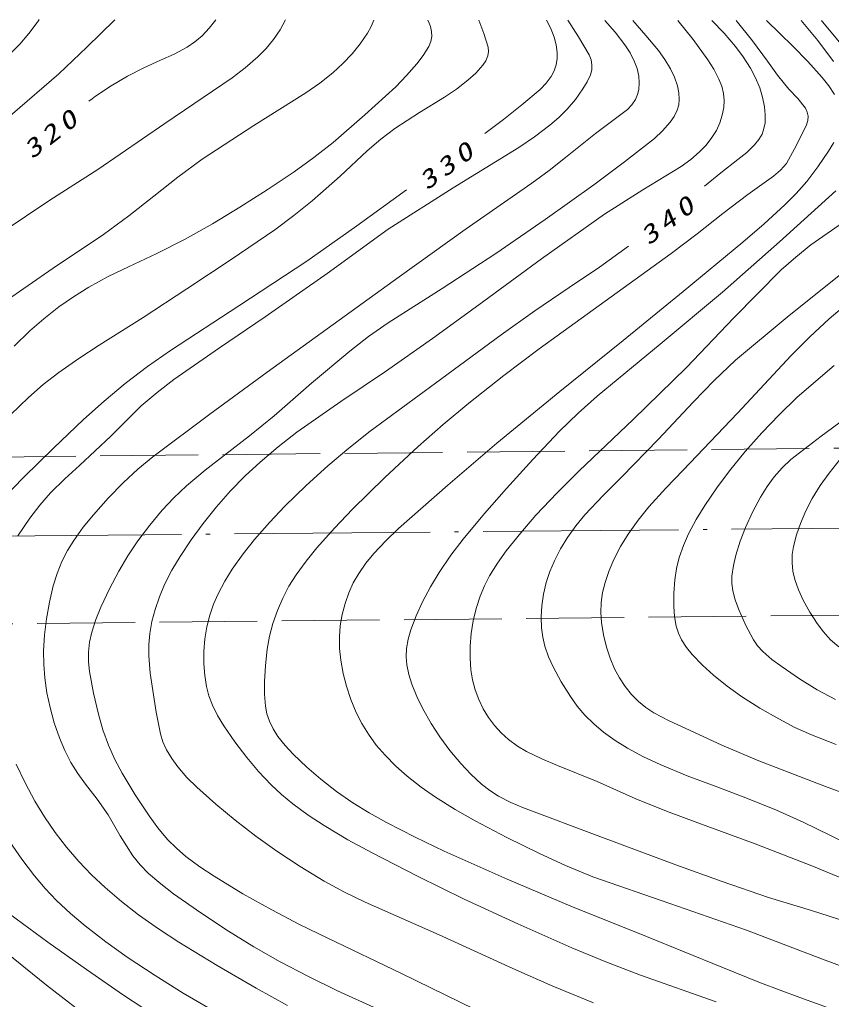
# Model space of a CAD drawing. Units: millimetres, scale not verified. Extents: x 65096 to 705096, y -9435 to 350565.
# Drawn here: x 197541 to 247348, y 233956 to 294084 of the extents above; entities that cross this region are included whole.
import ezdxf

# ---------------------------------------------------------------- set-up
doc = ezdxf.new("R2010")
doc.units = ezdxf.units.MM
doc.header["$LTSCALE"] = 1000
doc.linetypes.add('DASHED', pattern=[7.5, 6, -1.5])
doc.linetypes.add('LONG_DASHED_DOTTED', pattern=[15.25, 12, -1.5, 0.25, -1.5])
doc.layers.add('S-BGD', color=7, linetype='Continuous', lineweight=13)
doc.layers.add('S-BMK', color=2, linetype='LONG_DASHED_DOTTED', lineweight=13)
doc.styles.add('ＭＳ ゴシック', font='')
doc.styles.get('ＭＳ ゴシック').set_extended_font_data('MS Gothic')

msp = doc.modelspace()

# ---------------------------------------------------------------- linework, layer by layer
at = {"layer": 'S-BGD', "linetype": 'DASHED'}
for p, q in [((157495, 266837), (594475, 271395)), ((594606, 261122), (172305, 256753))]:
    msp.add_line(p, q, dxfattribs=at)
at = {"layer": 'S-BGD'}
for points in [[(171931, 258104), (172904, 259407), (173835, 260754), (174703, 262132), (175518, 263542), (177331, 266962), (179202, 270364), (180258, 272059), (181371, 273731), (183050, 276143), (184779, 278520), (186648, 280950), (188566, 283345), (189811, 284845), (191107, 286311), (192370, 287628), (193683, 288910), (195645, 290724), (197565, 292582), (198117, 293221), (198627, 293904), (198689, 293994), (198750, 294084)], [(173046, 254074), (173415, 255263), (173843, 256442), (174330, 257546), (174877, 258636), (175947, 260570), (177067, 262471), (178850, 265327), (180580, 268214), (182299, 271510), (184071, 274777), (184767, 275810), (185519, 276819), (187135, 278822), (188799, 280786), (189764, 281822), (190774, 282818), (192471, 284369), (194215, 285880), (197097, 288291), (199942, 290749), (201674, 292390), (203376, 294078)], [(213864, 294064), (213520, 293451), (213125, 292870), (212660, 292314), (212148, 291794), (211382, 291127), (210579, 290507), (206454, 287708), (202333, 284889), (199394, 282996), (196476, 281046)], [(219281, 294057), (219120, 293653), (218896, 293256), (218440, 292595), (217952, 291993), (217380, 291386), (216765, 290823), (215963, 290191), (215103, 289591), (211915, 287589), (208746, 285527), (207240, 284409), (205769, 283241), (204246, 282043), (202687, 280892), (199595, 278823), (196540, 276707)], [(225710, 294049), (226029, 293234), (226294, 292387), (226314, 292119), (226273, 291858), (226150, 291562), (225966, 291281), (225523, 290794), (225045, 290357), (224341, 289806), (223617, 289314), (222071, 288378), (220563, 287393), (219700, 286742), (218870, 286040), (217205, 284478), (215498, 282959), (214367, 282053), (213191, 281188), (210512, 279353), (207803, 277569), (205132, 275811), (202425, 274101), (201171, 273296), (199943, 272436), (198997, 271687), (198079, 270885), (196980, 269833)], [(197208, 274042), (198171, 274975), (199037, 275731), (199949, 276447), (200849, 277078), (201782, 277658), (202985, 278309), (204216, 278907), (205963, 279727), (207693, 280606), (209382, 281558), (211051, 282567), (212732, 283632), (214381, 284748), (215596, 285627), (216772, 286552), (218714, 288238), (220615, 289967), (221281, 290644), (221916, 291376), (222303, 291890), (222639, 292437), (222765, 292745), (222828, 293055), (222820, 293358), (222750, 293669), (222679, 293861), (222590, 294053)], [(231168, 294041), (231839, 293022), (232487, 291925), (232604, 291618), (232659, 291308), (232641, 291004), (232561, 290701), (232362, 290261), (232103, 289836), (231638, 289189), (231138, 288597), (230627, 288081), (230063, 287598), (229134, 286891), (228171, 286234), (224147, 283755), (220155, 281224), (216404, 278508), (212617, 275841), (209799, 273943), (207012, 271994), (205986, 271210), (204992, 270374), (203130, 268524), (201224, 266714), (200310, 265908), (199432, 265052), (198782, 264296), (198170, 263491), (197425, 262411)], [(233454, 294038), (234088, 293307), (234676, 292534), (234998, 292037), (235272, 291502), (235427, 291076), (235529, 290618), (235562, 290207), (235535, 289803), (235458, 289478), (235326, 289177), (235109, 288857), (234831, 288559), (232874, 287086), (231038, 285631), (230035, 284828), (228968, 284052), (224888, 281193), (220820, 278291), (216777, 275369), (212724, 272444), (209205, 269874), (205721, 267254), (204800, 266487), (203921, 265676), (202979, 264715), (202069, 263699), (201439, 262928), (200860, 262124), (200474, 261495), (200137, 260829), (199846, 260090), (199610, 259326), (199374, 258330), (199194, 257310), (199076, 256327), (199017, 255331), (199021, 254513), (199086, 253685), (199216, 252775), (199407, 251865), (199665, 250938), (199984, 250017), (200312, 249241), (200693, 248494), (201115, 247818), (201593, 247165), (202307, 246238), (202973, 245275), (203704, 243995), (204481, 242758), (204945, 242205), (205456, 241690), (206199, 241047), (206986, 240445), (208664, 239265), (210360, 238144), (211922, 237182), (213522, 236268), (215261, 235353), (217039, 234486), (219479, 233376)], [(225448, 233348), (220967, 235548), (216461, 237708), (214724, 238548), (213010, 239444), (211239, 240445), (209479, 241509), (208591, 242096), (207743, 242730), (207162, 243229), (206617, 243778), (206031, 244479), (205488, 245221), (204637, 246514), (203834, 247843), (203383, 248687), (202987, 249556), (202658, 250494), (202385, 251454), (202076, 252758), (201824, 254085), (201765, 254680), (201766, 255274), (201839, 255882), (201973, 256486), (202221, 257264), (202528, 258029), (203053, 259152), (203625, 260232), (204188, 261182), (204804, 262101), (205524, 263054), (206295, 263976), (207010, 264743), (207774, 265474), (208923, 266438), (210117, 267361), (211649, 268535), (213151, 269762), (215456, 271772), (217800, 273737), (218954, 274628), (220150, 275476), (223466, 277576), (226758, 279731), (229783, 281815), (232778, 283951), (234658, 285346), (236502, 286789), (236990, 287258), (237449, 287785), (237692, 288139), (237884, 288523), (237979, 288844), (238015, 289176), (237987, 289596), (237897, 290016), (237712, 290557), (237474, 291067), (237132, 291641), (236736, 292188), (235954, 293117), (235158, 294036)], [(209582, 294070), (209177, 293552), (208733, 293081), (208300, 292718), (207820, 292395), (207031, 291970), (206192, 291586), (205160, 291125), (204163, 290615), (203166, 290020), (202204, 289377), (201992, 289228), (201782, 289076)], [(237935, 294033), (238857, 292863), (239757, 291621), (240132, 291038), (240448, 290435), (240616, 289998), (240727, 289539), (240765, 289118), (240742, 288690), (240655, 288223), (240506, 287757), (240290, 287285), (240021, 286843), (239664, 286382), (239261, 285960), (238720, 285491), (238140, 285068), (235774, 283638), (233433, 282152), (229560, 279399), (225710, 276589), (222871, 274514), (219989, 272483), (217251, 270648), (214545, 268761), (213409, 267875), (212303, 266935), (211377, 266078), (210488, 265172), (209627, 264190), (208809, 263166), (208070, 262164), (207383, 261131), (206884, 260288), (206439, 259416), (206117, 258660), (205851, 257880), (205661, 257152), (205528, 256404), (205470, 255730), (205473, 255047), (205560, 253986), (205710, 252909), (205914, 251574), (206176, 250259), (206339, 249755), (206558, 249272), (206875, 248737), (207250, 248221), (207808, 247580), (208418, 246973), (209582, 245931), (210765, 244952), (212025, 243984), (213324, 243062), (214761, 242115), (216225, 241222), (217470, 240547), (218744, 239925), (223288, 237918), (227806, 235857), (230264, 234773), (232757, 233740)], [(241511, 294028), (242500, 292781), (243420, 291527), (244043, 290675), (244746, 289819), (245282, 289245), (245750, 288657), (245869, 288410), (245926, 288156), (245906, 287896), (245822, 287620), (245209, 286380), (244584, 285250), (244218, 284852), (243798, 284486), (242214, 283356), (240681, 282187), (239121, 280939), (237511, 279728), (233467, 276808), (229423, 273876), (227245, 272235), (225095, 270541), (223521, 269232), (221985, 267877), (219957, 265976), (217973, 264033), (216854, 262875), (215776, 261674), (215116, 260856), (214504, 260003), (214069, 259306), (213687, 258580), (213354, 257818), (213076, 257033), (212874, 256253), (212729, 255450), (212619, 254454), (212568, 253443), (212568, 252691), (212628, 251953), (212719, 251490), (212871, 251034), (213101, 250555), (213392, 250091), (213828, 249530), (214316, 249001), (215154, 248207), (216026, 247463), (216991, 246719), (217990, 246024), (218991, 245400), (220044, 244814), (221804, 243908), (223586, 243058), (227461, 241344), (231367, 239682), (235995, 237826), (240618, 235934), (243000, 234976), (245414, 234070), (248293, 233036)], [(229864, 294043), (230125, 293547), (230341, 293005), (230465, 292545), (230531, 292074), (230529, 291692), (230466, 291315), (230336, 290949), (230147, 290602), (229838, 290186), (229470, 289794), (228360, 288847), (227225, 287957), (226652, 287519), (226087, 287092)], [(240011, 294030), (240759, 293253), (241461, 292438), (241944, 291792), (242379, 291108), (242692, 290514), (242951, 289893), (243125, 289325), (243243, 288737), (243290, 288248), (243276, 287754), (243211, 287397), (243090, 287062), (242893, 286719), (242635, 286395), (242156, 285934), (241614, 285499), (240562, 284677), (239564, 283853)], [(247532, 289493), (247189, 290023), (246789, 290528), (245908, 291510), (244988, 292446), (244183, 293236), (243362, 294025)], [(245486, 294023), (246506, 292792), (247484, 291519)], [(248643, 291746), (246816, 293928), (246778, 293974), (246740, 294021)], [(251485, 234682), (246810, 236435), (242143, 238213), (237429, 239838), (232710, 241485), (231044, 242178), (229401, 242927), (227431, 243889), (225487, 244905), (224266, 245604), (223065, 246361), (222176, 246983), (221323, 247653), (220625, 248274), (219963, 248945), (219427, 249568), (218939, 250229), (218539, 250885), (218191, 251571), (217862, 252359), (217588, 253173), (217386, 253964), (217243, 254766), (217174, 255484), (217164, 256205), (217218, 256887), (217334, 257574), (217508, 258248), (217742, 258911), (218015, 259512), (218345, 260093), (218783, 260724), (219268, 261319), (220004, 262099), (220795, 262848), (223806, 265512), (226817, 268096), (230678, 271257), (234563, 274401), (238263, 277393), (241923, 280430), (243229, 281549), (244500, 282719), (245190, 283414), (245838, 284153), (246518, 285054), (247164, 286011), (247487, 286542)], [(221274, 283630), (218236, 281422), (215160, 279260), (210987, 276526), (206807, 273782), (205394, 272788), (204017, 271746), (202722, 270666), (201464, 269538), (199613, 267794), (197811, 266013), (196522, 264677)], [(247617, 283581), (244163, 280440), (240676, 277351), (236833, 274174), (232987, 270981), (231813, 269926), (230674, 268819), (229024, 267092), (227411, 265316), (226066, 263784), (224763, 262208), (223998, 261208), (223276, 260164), (222744, 259276), (222256, 258346), (221872, 257500), (221543, 256626), (221386, 256065), (221287, 255487), (221267, 254985), (221308, 254485), (221422, 253899), (221600, 253308), (221909, 252537), (222279, 251778), (222782, 250897), (223328, 250061), (223938, 249238), (224604, 248440), (225221, 247785), (225882, 247171), (226391, 246773), (226933, 246426), (227678, 246046), (228452, 245719), (233140, 243959), (237811, 242214), (240638, 241184), (243495, 240208), (246127, 239417), (248735, 238571)], [(248979, 240978), (246148, 242161), (242661, 243503), (239144, 244793), (237235, 245507), (235355, 246275), (232975, 247319), (230543, 248319), (229586, 248716), (228650, 249170), (228085, 249506), (227544, 249898), (227086, 250313), (226669, 250772), (226301, 251263), (225985, 251786), (225713, 252356), (225493, 252960), (225333, 253562), (225232, 254185), (225178, 254904), (225184, 255625), (225250, 256406), (225378, 257192), (225558, 257954), (225797, 258704), (226058, 259337), (226379, 259959), (226857, 260734), (227392, 261485), (228284, 262598), (229220, 263670), (230521, 265053), (231863, 266392), (235177, 269541), (238452, 272736), (241338, 275754), (244266, 278729), (245157, 279510), (246096, 280253), (247831, 281462)], [(234907, 280182), (233111, 278891), (231268, 277640), (229158, 276214), (227082, 274739), (223066, 271782), (219041, 268825), (217732, 267790), (216454, 266703), (215116, 265487), (213816, 264224), (212866, 263226), (211956, 262181), (211250, 261297), (210586, 260367), (210127, 259627), (209715, 258850), (209434, 258207), (209211, 257543), (209032, 256823), (208910, 256078), (208847, 255315), (208844, 254546), (208898, 253843), (209011, 253152), (209159, 252583), (209368, 252023), (209688, 251369), (210063, 250740), (210743, 249762), (211479, 248809), (212203, 247950), (212974, 247129), (213616, 246521), (214301, 245955), (215244, 245265), (216222, 244622), (217680, 243759), (219178, 242941), (221994, 241496), (224826, 240111), (228112, 238589), (231422, 237123), (233516, 236252), (235641, 235434), (240281, 233811)], [(247817, 278378), (244641, 275819), (241471, 273188), (240158, 271929), (238886, 270626), (236714, 268309), (234499, 266033), (233347, 264886), (232230, 263688), (231676, 263015), (231165, 262300), (230736, 261602), (230358, 260873), (230081, 260217), (229858, 259532), (229693, 258830), (229587, 258114), (229546, 257442), (229565, 256761), (229636, 256187), (229766, 255625), (229990, 254987), (230276, 254359), (230776, 253439), (231333, 252542), (231749, 251958), (232219, 251403), (232769, 250863), (233369, 250360), (234085, 249843), (234843, 249370), (235820, 248841), (236833, 248362), (238508, 247669), (240208, 247032), (242102, 246326), (243976, 245563), (245617, 244834), (247244, 244045), (250752, 242277)], [(249211, 277417), (247218, 275719), (246032, 274620), (244888, 273476), (241585, 269926), (238245, 266424), (237180, 265330), (236150, 264188), (235486, 263362), (234870, 262500), (234413, 261751), (234003, 260961), (233704, 260269), (233459, 259546), (233309, 258933), (233219, 258310), (233204, 257694), (233248, 257076), (233367, 256321), (233548, 255568), (233766, 254892), (234040, 254239), (234338, 253683), (234691, 253154), (235078, 252677), (235507, 252243), (235963, 251871), (236463, 251543), (237401, 251047), (238381, 250598), (240628, 249568), (242898, 248595), (246991, 247028), (251114, 245515)], [(247524, 272863), (245257, 270908), (244143, 269836), (243070, 268722), (242058, 267576), (241090, 266390), (240314, 265352), (239581, 264270), (239058, 263414), (238583, 262520), (238270, 261815), (238009, 261079), (237844, 260404), (237737, 259706), (237678, 258893), (237679, 258069), (237726, 257461), (237833, 256869), (237966, 256434), (238157, 256022), (238453, 255561), (238802, 255130), (239436, 254473), (240107, 253864), (240955, 253182), (241838, 252550), (242958, 251834), (244117, 251164), (245107, 250652), (246128, 250193), (247633, 249595)], [(248585, 269894), (246713, 268517), (244865, 267083), (244329, 266576), (243839, 266029), (243398, 265428), (242998, 264782), (242513, 263866), (242079, 262918), (241753, 262081), (241483, 261219), (241335, 260579), (241248, 259933), (241240, 259477), (241292, 259028), (241436, 258472), (241640, 257925), (242079, 256950), (242564, 256019), (242823, 255648), (243137, 255305), (243703, 254815), (244321, 254360), (245385, 253625), (246472, 252946), (247606, 252356)], [(248115, 267390), (247206, 266251), (246660, 265487), (246164, 264689), (245780, 263944), (245449, 263170), (245206, 262472), (245022, 261759), (244947, 261255), (244931, 260739), (244987, 260237), (245106, 259732), (245333, 259085), (245619, 258451), (246017, 257725), (246472, 257021), (246857, 256508), (247292, 256030), (247799, 255599)], [(197324, 248393), (197877, 247248), (198483, 246131), (199075, 245158), (199724, 244209), (200427, 243299), (201177, 242427), (201957, 241610), (202787, 240828), (203793, 239972), (204844, 239156), (206057, 238291), (207306, 237475), (209664, 236042), (212061, 234656), (213971, 233586)], [(196947, 243634), (197677, 242568), (198454, 241539), (199110, 240762), (199811, 240025), (200663, 239226), (201566, 238464), (202840, 237487), (204149, 236558), (205849, 235426), (207586, 234341), (209229, 233374)], [(196947, 239186), (199272, 237466), (201643, 235786), (203917, 234225), (206231, 232709)], [(202154, 232531), (199199, 234832), (196271, 237188)]]:
    msp.add_lwpolyline(points, dxfattribs=at)
at = {"layer": 'S-BMK'}
msp.add_line((103981, 261487), (593791, 266218), dxfattribs=at)

# ---------------------------------------------------------------- texts
at = {"layer": 'S-BGD', "char_height": 1100, "attachment_point": 7, "style": 'ＭＳ ゴシック'}
for s, insert, rotation in [('\\T1.33;\\W1.35;\\Q15;320', (198305, 285465), 37.8), ('\\T1.33;\\W1.35;\\Q15;330', (222530, 283552), 36.1), ('\\T1.33;\\W1.35;\\Q15;340', (236140, 280168), 37.6)]:
    msp.add_mtext(s, dxfattribs=dict(at, insert=insert, rotation=rotation))

doc.saveas('drawing.dxf')
